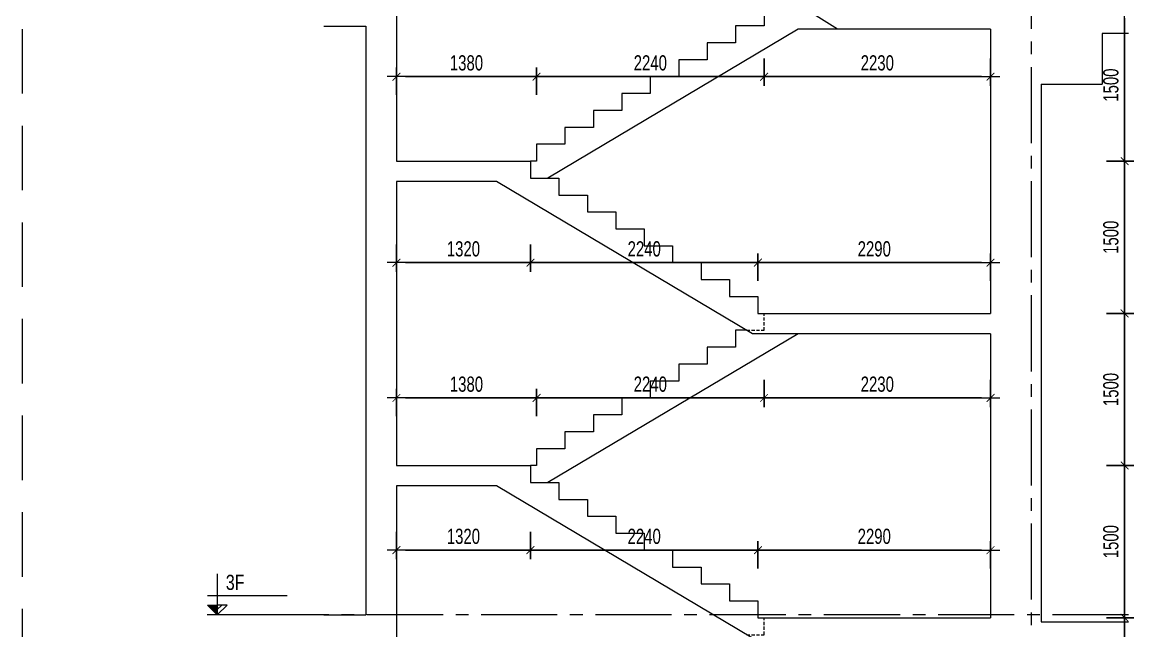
# Model space of a CAD drawing. Header units: millimetres. Extents: x -179076 to 152218, y -28646 to 38481.
# Drawn here: x 89320 to 100264, y -10502 to -4504 of the extents above; entities that cross this region are included whole.
import ezdxf

# ---------------------------------------------------------------- set-up
doc = ezdxf.new("R2010")
doc.units = ezdxf.units.MM
doc.linetypes.add('CENTER2', pattern=[1.125, 0.75, -0.125, 0.125, -0.125])
doc.linetypes.add('HIDDEN2', pattern=[4.762499999999999, 3.175, -1.5875])
doc.layers.get('Defpoints').update_dxf_attribs({"color": 151, "lineweight": 9})
for name, color, linetype, lineweight in [('NDC_S_ANNO', 7, 'Continuous', 20), ('NDC_S_AXIS', 5, 'CENTER2', 13), ('NDC_S_CONTINUOUS', 3, 'Continuous', 20), ('NDC_S_DIM', 1, 'Continuous', 15), ('NDC_S_HIDDEN', 8, 'HIDDEN2', 13), ('NDC_S_SLAB', 2, 'Continuous', 20), ('NDC_S_TEXT SYMBOL', 7, 'Continuous', 20), ('NDC_S_VN TEXT', 7, 'Continuous', 20)]:
    doc.layers.add(name, color=color, linetype=linetype, lineweight=lineweight)
doc.styles.add('NDC_ANNO', font='', dxfattribs={"width": 0.8})
doc.styles.add('NDC_DIM', font='', dxfattribs={"width": 0.75})
doc.styles.get('NDC_ANNO').set_extended_font_data('Dotum')
doc.styles.get('NDC_DIM').set_extended_font_data('Dotum')
doc.dimstyles.new('NDC_dim_60', dxfattribs={"dimscale": 60, "dimtxt": 2.5, "dimasz": 1.5, "dimexe": 1.5, "dimexo": 2.5, "dimgap": 1, "dimtad": 1, "dimdec": 0, "dimzin": 0, "dimdsep": 46, "dimtxsty": 'NDC_DIM', "dimblk": 'DIMMARK', "dimcen": 0.09, "dimdle": 1.2, "dimclrd": 1, "dimclre": 1, "dimclrt": 3, "dimadec": 0, "dimazin": 0, "dimtfac": 1, "dimtdec": 0, "dimtix": 1, "dimtofl": 0, "dimtmove": 0, "dimatfit": 3, "dimfxl": 3, "dimfxlon": 1, "dimtolj": 1, "dimtzin": 0, "dimarcsym": 0})

# ---------------------------------------------------------------- blocks, each defined once
blk = doc.blocks.new('kata_block_CT')
at = {"layer": 'NDC_S_ANNO'}
blk.add_hatch(color=3, dxfattribs=at).paths.add_polyline_path([(0, 1.596954857557648), (-1.612010908633238, 1.596954857557648), (0, 0)])
at = {"layer": 'NDC_S_ANNO', "ltscale": 50}
h = blk.add_hatch(dxfattribs=at)
h.set_pattern_fill('ANSI31', color=256, scale=1.406250541793835, style=0)
h.set_pattern_definition([(45.00000000000001, (0, 5.456968210637569e-12), (-3.157122508925224, 3.157122508925225), [])])
h.paths.add_polyline_path([(0, 1.596954857557648), (0, 0), (1.612010908924276, 1.596954857557648)])
for p, q in [((-1.592704896858777, 3.140833880479477), (11.46947077315417, 3.140833880479477)), ((11.56125648126181, 5.456968210637569e-12), (-1.63869572513795, 5.456968210637569e-12))]:
    blk.add_line(p, q, dxfattribs=at)
for points in [[(0, 6.69495074864426), (0, 0)], [(0, 0), (-1.612010908924276, 1.596954857557648), (0, 1.596954857557648)], [(0, 0), (1.612010908924276, 1.596954857557648), (0, 1.596954857557648)]]:
    blk.add_lwpolyline(points, dxfattribs=at)
at = {"layer": 'NDC_S_ANNO', "color": 8, "ltscale": 50}
blk.add_lwpolyline([(0, 0), (-1.612010908633238, 1.596954857557648), (0, 1.596954857557648)], dxfattribs=at)
at = {"layer": 'NDC_S_TEXT SYMBOL', "color": 3, "style": 'NDC_ANNO', "width": 0.8}
blk.add_attdef('CT', (1.409564409346785, 4.068271311703938), '', height=2.5, dxfattribs=at)
blk = doc.blocks.new('DIMMARK')
at = {"layer": 'NDC_S_DIM', "color": 1}
blk.add_line((-1.5, 0), (1, 0), dxfattribs=at)
at = {"layer": 'NDC_S_DIM', "color": 2, "const_width": 0.1}
blk.add_lwpolyline([(-0.4242640687119285, -0.4242640687119285), (0.4242640687119285, 0.4242640687119285)], dxfattribs=at)
blk = doc.blocks.new('*D966')
at = {"layer": 'Defpoints', "color": 0, "transparency": 16777216}
for p in [(94384.16081126059, -5040.442870160076), (93004.16373734562, -5873.776203492983), (94384.16081126059, -5873.776203492983)]:
    blk.add_point(p, dxfattribs=at)
at = {"layer": 'NDC_S_DIM', "color": 1, "lineweight": -2, "transparency": 16777216}
for p, q in [((93004.16373734562, -5220.442870160076), (93004.16373734562, -4950.442870160076)), ((94384.16081126059, -5220.442870160076), (94384.16081126059, -4950.442870160076)), ((93094.16373734562, -5040.442870160076), (94294.16081126059, -5040.442870160076))]:
    blk.add_line(p, q, dxfattribs=at)
at = {"layer": 'NDC_S_DIM', "color": 1, "lineweight": -2, "transparency": 16777216, "xscale": 90, "yscale": 90, "zscale": 90, "rotation": 180}
blk.add_blockref('DIMMARK', (93004.16373734562, -5040.442870160076), dxfattribs=at)
at = {"layer": 'NDC_S_DIM', "color": 1, "lineweight": -2, "transparency": 16777216, "xscale": 90, "yscale": 90, "zscale": 90}
blk.add_blockref('DIMMARK', (94384.16081126059, -5040.442870160076), dxfattribs=at)
at = {"layer": 'NDC_S_DIM', "color": 3, "transparency": 16777216, "insert": (93694.1622743031, -4905.341106252343), "char_height": 150, "attachment_point": 5, "style": 'NDC_DIM'}
blk.add_mtext('\\A1;1380', dxfattribs=at)
blk = doc.blocks.new('*D967')
at = {"layer": 'Defpoints', "color": 0, "transparency": 16777216}
for p in [(96624.16081126059, -4373.776203493565), (96624.16081126059, -5040.442870160076), (94384.16081126059, -5873.776203492983)]:
    blk.add_point(p, dxfattribs=at)
at = {"layer": 'NDC_S_DIM', "color": 1, "lineweight": -2, "transparency": 16777216}
for p, q in [((96624.16081126059, -4860.442870160076), (96624.16081126059, -5130.442870160076)), ((94384.16081126059, -5220.442870160076), (94384.16081126059, -4950.442870160076)), ((94474.16081126059, -5040.442870160076), (96534.16081126059, -5040.442870160076))]:
    blk.add_line(p, q, dxfattribs=at)
at = {"layer": 'NDC_S_DIM', "color": 1, "lineweight": -2, "transparency": 16777216, "xscale": 90, "yscale": 90, "zscale": 90, "rotation": 180}
blk.add_blockref('DIMMARK', (94384.16081126059, -5040.442870160076), dxfattribs=at)
at = {"layer": 'NDC_S_DIM', "color": 1, "lineweight": -2, "transparency": 16777216, "xscale": 90, "yscale": 90, "zscale": 90}
blk.add_blockref('DIMMARK', (96624.16081126059, -5040.442870160076), dxfattribs=at)
at = {"layer": 'NDC_S_DIM', "color": 3, "transparency": 16777216, "insert": (95504.16081126059, -4905.341106252343), "char_height": 150, "attachment_point": 5, "style": 'NDC_DIM'}
blk.add_mtext('\\A1;2240', dxfattribs=at)
blk = doc.blocks.new('*D968')
at = {"layer": 'Defpoints', "color": 0, "transparency": 16777216}
for p in [(96624.16081126059, -4373.776203493565), (98854.1666634041, -4573.77620349566), (98854.1666634041, -5040.442870160076)]:
    blk.add_point(p, dxfattribs=at)
at = {"layer": 'NDC_S_DIM', "color": 1, "lineweight": -2, "transparency": 16777216}
for p, q in [((96624.16081126059, -4860.442870160076), (96624.16081126059, -5130.442870160076)), ((98854.1666634041, -4860.442870160076), (98854.1666634041, -5130.442870160076)), ((96714.16081126059, -5040.442870160076), (98764.1666634041, -5040.442870160076))]:
    blk.add_line(p, q, dxfattribs=at)
at = {"layer": 'NDC_S_DIM', "color": 1, "lineweight": -2, "transparency": 16777216, "xscale": 90, "yscale": 90, "zscale": 90, "rotation": 180}
blk.add_blockref('DIMMARK', (96624.16081126059, -5040.442870160076), dxfattribs=at)
at = {"layer": 'NDC_S_DIM', "color": 1, "lineweight": -2, "transparency": 16777216, "xscale": 90, "yscale": 90, "zscale": 90}
blk.add_blockref('DIMMARK', (98854.1666634041, -5040.442870160076), dxfattribs=at)
at = {"layer": 'NDC_S_DIM', "color": 3, "transparency": 16777216, "insert": (97739.16373733235, -4905.341106252343), "char_height": 150, "attachment_point": 5, "style": 'NDC_DIM'}
blk.add_mtext('\\A1;2230', dxfattribs=at)
blk = doc.blocks.new('*D969')
at = {"layer": 'Defpoints', "color": 0, "transparency": 16777216}
for p in [(93004.16373734562, -5873.776203492983), (94324.16081126059, -5873.776203492983), (94324.16081126059, -6873.776203492634)]:
    blk.add_point(p, dxfattribs=at)
at = {"layer": 'NDC_S_DIM', "color": 1, "lineweight": -2, "transparency": 16777216}
for p, q in [((93004.16373734562, -6693.776203492634), (93004.16373734562, -6963.776203492634)), ((94324.16081126059, -6693.776203492634), (94324.16081126059, -6963.776203492634)), ((93094.16373734562, -6873.776203492634), (94234.16081126059, -6873.776203492634))]:
    blk.add_line(p, q, dxfattribs=at)
at = {"layer": 'NDC_S_DIM', "color": 1, "lineweight": -2, "transparency": 16777216, "xscale": 90, "yscale": 90, "zscale": 90, "rotation": 180}
blk.add_blockref('DIMMARK', (93004.16373734562, -6873.776203492634), dxfattribs=at)
at = {"layer": 'NDC_S_DIM', "color": 1, "lineweight": -2, "transparency": 16777216, "xscale": 90, "yscale": 90, "zscale": 90}
blk.add_blockref('DIMMARK', (94324.16081126059, -6873.776203492634), dxfattribs=at)
at = {"layer": 'NDC_S_DIM', "color": 3, "transparency": 16777216, "insert": (93664.1622743031, -6738.6744395849), "char_height": 150, "attachment_point": 5, "style": 'NDC_DIM'}
blk.add_mtext('\\A1;1320', dxfattribs=at)
blk = doc.blocks.new('*D970')
at = {"layer": 'Defpoints', "color": 0, "transparency": 16777216}
for p in [(94324.16081126059, -5873.776203492983), (96564.16081126059, -6873.776203492634), (96564.16081126059, -7373.776203494496)]:
    blk.add_point(p, dxfattribs=at)
at = {"layer": 'NDC_S_DIM', "color": 1, "lineweight": -2, "transparency": 16777216}
for p, q in [((94324.16081126059, -6693.776203492634), (94324.16081126059, -6963.776203492634)), ((96564.16081126059, -7053.776203492634), (96564.16081126059, -6783.776203492634)), ((94414.16081126059, -6873.776203492634), (96474.16081126059, -6873.776203492634))]:
    blk.add_line(p, q, dxfattribs=at)
at = {"layer": 'NDC_S_DIM', "color": 1, "lineweight": -2, "transparency": 16777216, "xscale": 90, "yscale": 90, "zscale": 90, "rotation": 180}
blk.add_blockref('DIMMARK', (94324.16081126059, -6873.776203492634), dxfattribs=at)
at = {"layer": 'NDC_S_DIM', "color": 1, "lineweight": -2, "transparency": 16777216, "xscale": 90, "yscale": 90, "zscale": 90}
blk.add_blockref('DIMMARK', (96564.16081126059, -6873.776203492634), dxfattribs=at)
at = {"layer": 'NDC_S_DIM', "color": 3, "transparency": 16777216, "insert": (95444.16081126059, -6738.6744395849), "char_height": 150, "attachment_point": 5, "style": 'NDC_DIM'}
blk.add_mtext('\\A1;2240', dxfattribs=at)
blk = doc.blocks.new('*D971')
at = {"layer": 'Defpoints', "color": 0, "transparency": 16777216}
for p in [(98854.1608112344, -6873.776203492634), (96564.16081126059, -7373.776203494496), (98854.1608112344, -7373.776203494496)]:
    blk.add_point(p, dxfattribs=at)
at = {"layer": 'NDC_S_DIM', "color": 1, "lineweight": -2, "transparency": 16777216}
for p, q in [((96564.16081126059, -7053.776203492634), (96564.16081126059, -6783.776203492634)), ((98854.1608112344, -7053.776203492634), (98854.1608112344, -6783.776203492634)), ((96654.16081126059, -6873.776203492634), (98764.1608112344, -6873.776203492634))]:
    blk.add_line(p, q, dxfattribs=at)
at = {"layer": 'NDC_S_DIM', "color": 1, "lineweight": -2, "transparency": 16777216, "xscale": 90, "yscale": 90, "zscale": 90, "rotation": 180}
blk.add_blockref('DIMMARK', (96564.16081126059, -6873.776203492634), dxfattribs=at)
at = {"layer": 'NDC_S_DIM', "color": 1, "lineweight": -2, "transparency": 16777216, "xscale": 90, "yscale": 90, "zscale": 90}
blk.add_blockref('DIMMARK', (98854.1608112344, -6873.776203492634), dxfattribs=at)
at = {"layer": 'NDC_S_DIM', "color": 3, "transparency": 16777216, "insert": (97709.1608112475, -6738.6744395849), "char_height": 150, "attachment_point": 5, "style": 'NDC_DIM'}
blk.add_mtext('\\A1;2290', dxfattribs=at)
blk = doc.blocks.new('*D972')
at = {"layer": 'Defpoints', "color": 0, "transparency": 16777216}
for p in [(94384.16081126059, -8207.109536825425), (93004.16373734562, -8873.77620349182), (94384.16081126059, -8873.77620349182)]:
    blk.add_point(p, dxfattribs=at)
at = {"layer": 'NDC_S_DIM', "color": 1, "lineweight": -2, "transparency": 16777216}
for p, q in [((93004.16373734562, -8387.109536825425), (93004.16373734562, -8117.109536825425)), ((93094.16373734562, -8207.109536825425), (94294.16081126059, -8207.109536825425)), ((94384.16081126059, -8387.109536825425), (94384.16081126059, -8117.109536825425))]:
    blk.add_line(p, q, dxfattribs=at)
at = {"layer": 'NDC_S_DIM', "color": 1, "lineweight": -2, "transparency": 16777216, "xscale": 90, "yscale": 90, "zscale": 90, "rotation": 180}
blk.add_blockref('DIMMARK', (93004.16373734562, -8207.109536825425), dxfattribs=at)
at = {"layer": 'NDC_S_DIM', "color": 1, "lineweight": -2, "transparency": 16777216, "xscale": 90, "yscale": 90, "zscale": 90}
blk.add_blockref('DIMMARK', (94384.16081126059, -8207.109536825425), dxfattribs=at)
at = {"layer": 'NDC_S_DIM', "color": 3, "transparency": 16777216, "insert": (93694.1622743031, -8072.00777291769), "char_height": 150, "attachment_point": 5, "style": 'NDC_DIM'}
blk.add_mtext('\\A1;1380', dxfattribs=at)
blk = doc.blocks.new('*D973')
at = {"layer": 'Defpoints', "color": 0, "transparency": 16777216}
for p in [(96624.16081126059, -7540.442870159029), (96624.16081126059, -8207.109536825425), (94384.16081126059, -8873.77620349182)]:
    blk.add_point(p, dxfattribs=at)
at = {"layer": 'NDC_S_DIM', "color": 1, "lineweight": -2, "transparency": 16777216}
for p, q in [((96624.16081126059, -8027.109536825425), (96624.16081126059, -8297.109536825425)), ((94384.16081126059, -8387.109536825425), (94384.16081126059, -8117.109536825425)), ((94474.16081126059, -8207.109536825425), (96534.16081126059, -8207.109536825425))]:
    blk.add_line(p, q, dxfattribs=at)
at = {"layer": 'NDC_S_DIM', "color": 1, "lineweight": -2, "transparency": 16777216, "xscale": 90, "yscale": 90, "zscale": 90, "rotation": 180}
blk.add_blockref('DIMMARK', (94384.16081126059, -8207.109536825425), dxfattribs=at)
at = {"layer": 'NDC_S_DIM', "color": 1, "lineweight": -2, "transparency": 16777216, "xscale": 90, "yscale": 90, "zscale": 90}
blk.add_blockref('DIMMARK', (96624.16081126059, -8207.109536825425), dxfattribs=at)
at = {"layer": 'NDC_S_DIM', "color": 3, "transparency": 16777216, "insert": (95504.16081126059, -8072.00777291769), "char_height": 150, "attachment_point": 5, "style": 'NDC_DIM'}
blk.add_mtext('\\A1;2240', dxfattribs=at)
blk = doc.blocks.new('*D974')
at = {"layer": 'Defpoints', "color": 0, "transparency": 16777216}
for p in [(96624.16081126059, -7540.442870159029), (98854.1608112344, -7573.776203494496), (98854.1608112344, -8207.109536825425)]:
    blk.add_point(p, dxfattribs=at)
at = {"layer": 'NDC_S_DIM', "color": 1, "lineweight": -2, "transparency": 16777216}
for p, q in [((96624.16081126059, -8027.109536825425), (96624.16081126059, -8297.109536825425)), ((98854.1608112344, -8027.109536825425), (98854.1608112344, -8297.109536825425)), ((96714.16081126059, -8207.109536825425), (98764.1608112344, -8207.109536825425))]:
    blk.add_line(p, q, dxfattribs=at)
at = {"layer": 'NDC_S_DIM', "color": 1, "lineweight": -2, "transparency": 16777216, "xscale": 90, "yscale": 90, "zscale": 90, "rotation": 180}
blk.add_blockref('DIMMARK', (96624.16081126059, -8207.109536825425), dxfattribs=at)
at = {"layer": 'NDC_S_DIM', "color": 1, "lineweight": -2, "transparency": 16777216, "xscale": 90, "yscale": 90, "zscale": 90}
blk.add_blockref('DIMMARK', (98854.1608112344, -8207.109536825425), dxfattribs=at)
at = {"layer": 'NDC_S_DIM', "color": 3, "transparency": 16777216, "insert": (97739.1608112475, -8072.00777291769), "char_height": 150, "attachment_point": 5, "style": 'NDC_DIM'}
blk.add_mtext('\\A1;2230', dxfattribs=at)
blk = doc.blocks.new('*D975')
at = {"layer": 'Defpoints', "color": 0, "transparency": 16777216}
for p in [(93004.16373734562, -8873.77620349182), (94324.16081126059, -8873.77620349182), (94324.16081126059, -9707.109536824843)]:
    blk.add_point(p, dxfattribs=at)
at = {"layer": 'NDC_S_DIM', "color": 1, "lineweight": -2, "transparency": 16777216}
for p, q in [((93004.16373734562, -9527.109536824843), (93004.16373734562, -9797.109536824843)), ((94324.16081126059, -9527.109536824843), (94324.16081126059, -9797.109536824843)), ((93094.16373734562, -9707.109536824843), (94234.16081126059, -9707.109536824843))]:
    blk.add_line(p, q, dxfattribs=at)
at = {"layer": 'NDC_S_DIM', "color": 1, "lineweight": -2, "transparency": 16777216, "xscale": 90, "yscale": 90, "zscale": 90, "rotation": 180}
blk.add_blockref('DIMMARK', (93004.16373734562, -9707.109536824843), dxfattribs=at)
at = {"layer": 'NDC_S_DIM', "color": 1, "lineweight": -2, "transparency": 16777216, "xscale": 90, "yscale": 90, "zscale": 90}
blk.add_blockref('DIMMARK', (94324.16081126059, -9707.109536824843), dxfattribs=at)
at = {"layer": 'NDC_S_DIM', "color": 3, "transparency": 16777216, "insert": (93664.1622743031, -9572.007772917108), "char_height": 150, "attachment_point": 5, "style": 'NDC_DIM'}
blk.add_mtext('\\A1;1320', dxfattribs=at)
blk = doc.blocks.new('*D976')
at = {"layer": 'Defpoints', "color": 0, "transparency": 16777216}
for p in [(94324.16081126059, -8873.77620349182), (96564.16081126059, -9707.109536824843), (96564.16081126059, -10373.77620349333)]:
    blk.add_point(p, dxfattribs=at)
at = {"layer": 'NDC_S_DIM', "color": 1, "lineweight": -2, "transparency": 16777216}
for p, q in [((94324.16081126059, -9527.109536824843), (94324.16081126059, -9797.109536824843)), ((96564.16081126059, -9887.109536824843), (96564.16081126059, -9617.109536824843)), ((94414.16081126059, -9707.109536824843), (96474.16081126059, -9707.109536824843))]:
    blk.add_line(p, q, dxfattribs=at)
at = {"layer": 'NDC_S_DIM', "color": 1, "lineweight": -2, "transparency": 16777216, "xscale": 90, "yscale": 90, "zscale": 90, "rotation": 180}
blk.add_blockref('DIMMARK', (94324.16081126059, -9707.109536824843), dxfattribs=at)
at = {"layer": 'NDC_S_DIM', "color": 1, "lineweight": -2, "transparency": 16777216, "xscale": 90, "yscale": 90, "zscale": 90}
blk.add_blockref('DIMMARK', (96564.16081126059, -9707.109536824843), dxfattribs=at)
at = {"layer": 'NDC_S_DIM', "color": 3, "transparency": 16777216, "insert": (95444.16081126059, -9572.007772917108), "char_height": 150, "attachment_point": 5, "style": 'NDC_DIM'}
blk.add_mtext('\\A1;2240', dxfattribs=at)
blk = doc.blocks.new('*D977')
at = {"layer": 'Defpoints', "color": 0, "transparency": 16777216}
for p in [(98854.1608112344, -9707.109536824843), (96564.16081126059, -10373.77620349333), (98854.1608112344, -10373.77620349333)]:
    blk.add_point(p, dxfattribs=at)
at = {"layer": 'NDC_S_DIM', "color": 1, "lineweight": -2, "transparency": 16777216}
for p, q in [((96564.16081126059, -9887.109536824843), (96564.16081126059, -9617.109536824843)), ((98854.1608112344, -9887.109536824843), (98854.1608112344, -9617.109536824843)), ((96654.16081126059, -9707.109536824843), (98764.1608112344, -9707.109536824843))]:
    blk.add_line(p, q, dxfattribs=at)
at = {"layer": 'NDC_S_DIM', "color": 1, "lineweight": -2, "transparency": 16777216, "xscale": 90, "yscale": 90, "zscale": 90, "rotation": 180}
blk.add_blockref('DIMMARK', (96564.16081126059, -9707.109536824843), dxfattribs=at)
at = {"layer": 'NDC_S_DIM', "color": 1, "lineweight": -2, "transparency": 16777216, "xscale": 90, "yscale": 90, "zscale": 90}
blk.add_blockref('DIMMARK', (98854.1608112344, -9707.109536824843), dxfattribs=at)
at = {"layer": 'NDC_S_DIM', "color": 3, "transparency": 16777216, "insert": (97709.1608112475, -9572.007772917108), "char_height": 150, "attachment_point": 5, "style": 'NDC_DIM'}
blk.add_mtext('\\A1;2290', dxfattribs=at)
blk = doc.blocks.new('*D1272')
at = {"layer": 'Defpoints', "color": 0, "transparency": 16777216}
for p in [(96564.16081126062, -10373.77620349334), (100174.3722138645, -10373.77620349334), (94354.16081126059, -11873.77620349299)]:
    blk.add_point(p, dxfattribs=at)
at = {"layer": 'NDC_S_DIM', "color": 1, "lineweight": -2, "transparency": 16777216}
for p, q in [((99994.37221386447, -10373.77620349334), (100264.3722138645, -10373.77620349334)), ((100174.3722138645, -11783.77620349299), (100174.3722138645, -10463.77620349334)), ((99994.37221386447, -11873.77620349299), (100264.3722138645, -11873.77620349299))]:
    blk.add_line(p, q, dxfattribs=at)
at = {"layer": 'NDC_S_DIM', "color": 1, "lineweight": -2, "transparency": 16777216, "xscale": 90, "yscale": 90, "zscale": 90}
for p, rotation in [((100174.3722138645, -10373.77620349334), 90), ((100174.3722138645, -11873.77620349299), 270)]:
    blk.add_blockref('DIMMARK', p, dxfattribs=dict(at, rotation=rotation))
at = {"layer": 'NDC_S_DIM', "color": 3, "transparency": 16777216, "insert": (100039.2704499567, -11123.77620349319), "char_height": 150, "attachment_point": 5, "rotation": 90, "style": 'NDC_DIM'}
blk.add_mtext('\\A1;1500', dxfattribs=at)
blk = doc.blocks.new('*D1273')
at = {"layer": 'Defpoints', "color": 0, "transparency": 16777216}
for p in [(94384.16081126062, -8873.776203491823), (100174.3722138645, -8873.776203491823), (96564.16081126062, -10373.77620349334)]:
    blk.add_point(p, dxfattribs=at)
at = {"layer": 'NDC_S_DIM', "color": 1, "lineweight": -2, "transparency": 16777216}
for p, q in [((99994.37221386452, -8873.776203491823), (100264.3722138645, -8873.776203491823)), ((100174.3722138645, -10283.77620349334), (100174.3722138645, -8963.776203491823)), ((99994.37221386452, -10373.77620349334), (100264.3722138645, -10373.77620349334))]:
    blk.add_line(p, q, dxfattribs=at)
at = {"layer": 'NDC_S_DIM', "color": 1, "lineweight": -2, "transparency": 16777216, "xscale": 90, "yscale": 90, "zscale": 90}
for p, rotation in [((100174.3722138645, -8873.776203491823), 90), ((100174.3722138645, -10373.77620349334), 270)]:
    blk.add_blockref('DIMMARK', p, dxfattribs=dict(at, rotation=rotation))
at = {"layer": 'NDC_S_DIM', "color": 3, "transparency": 16777216, "insert": (100039.2704499568, -9623.776203492605), "char_height": 150, "attachment_point": 5, "rotation": 90, "style": 'NDC_DIM'}
blk.add_mtext('\\A1;1500', dxfattribs=at)
blk = doc.blocks.new('*D1274')
at = {"layer": 'Defpoints', "color": 0, "transparency": 16777216}
for p in [(96564.16081126062, -7373.776203494501), (100174.3722138646, -7373.776203494501), (94384.16081126062, -8873.776203491823)]:
    blk.add_point(p, dxfattribs=at)
at = {"layer": 'NDC_S_DIM', "color": 1, "lineweight": -2, "transparency": 16777216}
for p, q in [((99994.37221386458, -7373.776203494501), (100264.3722138646, -7373.776203494501)), ((100174.3722138646, -8783.776203491823), (100174.3722138646, -7463.776203494501)), ((99994.37221386458, -8873.776203491823), (100264.3722138646, -8873.776203491823))]:
    blk.add_line(p, q, dxfattribs=at)
at = {"layer": 'NDC_S_DIM', "color": 1, "lineweight": -2, "transparency": 16777216, "xscale": 90, "yscale": 90, "zscale": 90}
for p, rotation in [((100174.3722138646, -7373.776203494501), 90), ((100174.3722138646, -8873.776203491823), 270)]:
    blk.add_blockref('DIMMARK', p, dxfattribs=dict(at, rotation=rotation))
at = {"layer": 'NDC_S_DIM', "color": 3, "transparency": 16777216, "insert": (100039.2704499568, -8123.776203493188), "char_height": 150, "attachment_point": 5, "rotation": 90, "style": 'NDC_DIM'}
blk.add_mtext('\\A1;1500', dxfattribs=at)
blk = doc.blocks.new('*D1275')
at = {"layer": 'Defpoints', "color": 0, "transparency": 16777216}
for p in [(94384.16081126062, -5873.776203492986), (100174.3722138646, -5873.776203492985), (96564.16081126062, -7373.776203494501)]:
    blk.add_point(p, dxfattribs=at)
at = {"layer": 'NDC_S_DIM', "color": 1, "lineweight": -2, "transparency": 16777216}
for p, q in [((99994.37221386464, -5873.776203492985), (100264.3722138646, -5873.776203492985)), ((100174.3722138646, -7283.776203494501), (100174.3722138646, -5963.776203492985)), ((99994.37221386464, -7373.776203494501), (100264.3722138646, -7373.776203494501))]:
    blk.add_line(p, q, dxfattribs=at)
at = {"layer": 'NDC_S_DIM', "color": 1, "lineweight": -2, "transparency": 16777216, "xscale": 90, "yscale": 90, "zscale": 90}
for p, rotation in [((100174.3722138646, -5873.776203492985), 90), ((100174.3722138646, -7373.776203494501), 270)]:
    blk.add_blockref('DIMMARK', p, dxfattribs=dict(at, rotation=rotation))
at = {"layer": 'NDC_S_DIM', "color": 3, "transparency": 16777216, "insert": (100039.2704499569, -6623.77620349377), "char_height": 150, "attachment_point": 5, "rotation": 90, "style": 'NDC_DIM'}
blk.add_mtext('\\A1;1500', dxfattribs=at)
blk = doc.blocks.new('*D1276')
at = {"layer": 'Defpoints', "color": 0, "transparency": 16777216}
for p in [(96624.16081126062, -4373.776203493567), (100174.3722138647, -4373.776203493567), (94384.16081126062, -5873.776203492986)]:
    blk.add_point(p, dxfattribs=at)
at = {"layer": 'NDC_S_DIM', "color": 1, "lineweight": -2, "transparency": 16777216}
for p, q in [((99994.3722138647, -4373.776203493567), (100264.3722138647, -4373.776203493567)), ((100174.3722138647, -5783.776203492985), (100174.3722138647, -4463.776203493567)), ((99994.3722138647, -5873.776203492985), (100264.3722138647, -5873.776203492985))]:
    blk.add_line(p, q, dxfattribs=at)
at = {"layer": 'NDC_S_DIM', "color": 1, "lineweight": -2, "transparency": 16777216, "xscale": 90, "yscale": 90, "zscale": 90}
for p, rotation in [((100174.3722138647, -4373.776203493567), 90), ((100174.3722138647, -5873.776203492985), 270)]:
    blk.add_blockref('DIMMARK', p, dxfattribs=dict(at, rotation=rotation))
at = {"layer": 'NDC_S_DIM', "color": 3, "transparency": 16777216, "insert": (100039.2704499569, -5123.776203493303), "char_height": 150, "attachment_point": 5, "rotation": 90, "style": 'NDC_DIM'}
blk.add_mtext('\\A1;1500', dxfattribs=at)

msp = doc.modelspace()

# ---------------------------------------------------------------- linework, layer by layer
at = {"layer": 'NDC_S_AXIS', "ltscale": 1000}
for p, q in [((99254.16081124994, 2929.701480949757), (99254.16081124988, -27913.9515152982)), ((100213.2285346719, -10343.77620349357), (91146.01202433523, -10343.77620349357))]:
    msp.add_line(p, q, dxfattribs=at)
at = {"layer": 'NDC_S_CONTINUOUS'}
for p, q in [((96959.17999237242, -4573.77620349566), (94495.17999237591, -6040.442870159727)), ((97346.22400432064, -4573.77620349566), (96959.17999237242, -4573.77620349566)), ((96959.1799923723, -7573.776203494496), (94495.17999237591, -9040.442870158447))]:
    msp.add_line(p, q, dxfattribs=at)
for points in [[(97029.98871020037, -4373.776203493565), (96624.16081126059, -4373.776203493565), (96624.16081126059, -4540.442870160193), (96344.16081126059, -4540.442870160193), (96344.16081126059, -4707.109536826821), (96064.16081126059, -4707.109536826821), (96064.16081126059, -4873.776203493449), (95784.16081126059, -4873.776203493449), (95784.16081126059, -5040.442870160076), (95504.16081126059, -5040.442870160076), (95504.16081126059, -5207.109536826704), (95224.16081126059, -5207.109536826704), (95224.16081126059, -5373.776203493216), (94944.16081126059, -5373.776203493216), (94944.16081126059, -5540.442870159844), (94664.16081126059, -5540.442870159844), (94664.16081126059, -5707.109536826471), (94384.16081126059, -5707.109536826471), (94384.16081126059, -5873.776203492983), (94324.16081126059, -5873.776203492983)], [(96453.14163014178, -7540.442870159029), (96344.16081126059, -7540.442870159029), (96344.16081126059, -7707.109536825657), (96064.16081126059, -7707.109536825657), (96064.16081126059, -7873.776203492284), (95784.16081126059, -7873.776203492284), (95784.16081126059, -8040.442870158796), (95504.16081126059, -8040.442870158796), (95504.16081126059, -8207.109536825425), (95224.16081126059, -8207.109536825425), (95224.16081126059, -8373.776203492052), (94944.16081126059, -8373.776203492052), (94944.16081126059, -8540.44287015868), (94664.16081126059, -8540.44287015868), (94664.16081126059, -8707.109536825308), (94384.16081126059, -8707.109536825308), (94384.16081126059, -8873.77620349182), (94324.16081126059, -8873.77620349182)]]:
    msp.add_lwpolyline(points, dxfattribs=at)
at = {"layer": 'NDC_S_HIDDEN', "ltscale": 200}
msp.add_line((89320.06160244202, 4953.557898173539), (89320.06160244202, -28646.44210178825), dxfattribs=at)
at = {"layer": 'NDC_S_HIDDEN', "ltscale": 10}
for points in [[(96453.14163014544, -7540.442870159029), (96624.16081126059, -7540.442870159029), (96624.16081126059, -7377.942870159029)], [(96453.14163014542, -10540.44287016019), (96624.16081126056, -10540.44287016019), (96624.16081126056, -10377.94287016019)], [(96453.14163014544, -10540.44287016019), (96624.16081126059, -10540.44287016019), (96624.16081126059, -10377.94287016019)]]:
    msp.add_lwpolyline(points, dxfattribs=at)
at = {"layer": 'NDC_S_SLAB'}
for p, q in [((93004.1608112646, -2448.776203487628), (93004.1608112646, -5873.776203492983)), ((97346.22400432064, -4573.77620349566), (93986.22400431534, -2448.776203487628)), ((92291.04335661758, -4543.776203493449), (92704.16081136711, -4543.776203493449)), ((92704.16081130401, -4543.776203493449), (92704.16081130401, -10343.77620349357)), ((98854.1666634041, -4573.77620349566), (97346.22400432064, -4573.77620349566)), ((99954.1608112344, -4613.776203495777), (99954.1608112344, -5113.776203495777)), ((99354.16081125, -5113.776203495777), (99354.16081125, -10413.77620349578)), ((99354.16081125, -5113.776203495777), (99954.1608112344, -5113.776203495777)), ((93989.14163014574, -6073.776203492983), (93004.16373734562, -6073.776203492983)), ((93004.16373734562, -6073.776203492983), (93004.16373734562, -8873.77620349182)), ((96509.14163014533, -7573.776203494496), (93989.14163014574, -6073.776203492983)), ((98854.1608112344, -7573.776203494496), (96509.14163014533, -7573.776203494496)), ((93004.16373734563, -9073.77620349182), (93004.16373734559, -11873.77620349298)), ((93989.14163014574, -9073.77620349182), (93004.16373734563, -9073.77620349182)), ((96509.14163014533, -10573.77620349333), (93989.14163014574, -9073.77620349182)), ((92704.16081130398, -9925.415220494302), (92704.16081130398, -10343.77620349357)), ((99354.16081124994, -9925.415220447736), (99354.16081124994, -10413.77620349578)), ((92291.04335661752, -10343.77620349357), (92704.16081136711, -10343.77620349357)), ((99354.16081124994, -10413.77620349578), (100213.2285346719, -10413.77620349578)), ((99354.16081125, -10413.77620349578), (100213.228534672, -10413.77620349578))]:
    msp.add_line(p, q, dxfattribs=at)
for points in [[(98854.1608112344, -4573.77620349566), (98854.1608112344, -7373.776203494496)], [(100213.228534672, -4613.776203495777), (99954.1608112344, -4613.776203495777)], [(93004.16373734562, -5873.776203492983), (94324.16081126059, -5873.776203492983), (94324.16081126059, -6040.442870159727), (94604.16081126059, -6040.442870159727), (94604.16081126059, -6207.109536826239), (94884.16081126059, -6207.109536826239), (94884.16081126059, -6373.776203492866), (95164.16081126059, -6373.776203492866), (95164.16081126059, -6540.442870159494), (95444.16081126059, -6540.442870159494), (95444.16081126059, -6707.109536826006), (95724.16081126059, -6707.109536826006), (95724.16081126059, -6873.776203492634), (96004.16081126059, -6873.776203492634), (96004.16081126059, -7040.442870159261), (96284.16081126059, -7040.442870159261), (96284.16081126059, -7207.109536825889), (96564.16081126059, -7207.109536825889), (96564.16081126059, -7373.776203494496), (98854.1608112344, -7373.776203494496)], [(98854.1608112344, -7573.776203494496), (98854.1608112344, -10373.77620349333)], [(93004.16373734562, -8873.77620349182), (94324.16081126059, -8873.77620349182), (94324.16081126059, -9040.442870158447), (94604.16081126059, -9040.442870158447), (94604.16081126059, -9207.109536825075), (94884.16081126059, -9207.109536825075), (94884.16081126059, -9373.776203491703), (95164.16081126059, -9373.776203491703), (95164.16081126059, -9540.442870158331), (95444.16081126059, -9540.442870158331), (95444.16081126059, -9707.109536824843), (95724.16081126059, -9707.109536824843), (95724.16081126059, -9873.77620349147), (96004.16081126059, -9873.77620349147), (96004.16081126059, -10040.4428701581), (96284.16081126059, -10040.4428701581), (96284.16081126059, -10207.10953682461), (96564.16081126059, -10207.10953682461), (96564.16081126059, -10373.77620349333), (98854.1608112344, -10373.77620349333)], [(98854.16081123434, -9925.415220447736), (98854.16081123434, -10373.77620349333)]]:
    msp.add_lwpolyline(points, dxfattribs=at)

# ---------------------------------------------------------------- block references
at = {"layer": 'NDC_S_VN TEXT', "xscale": 60, "yscale": 60, "zscale": 60}
msp.add_blockref('kata_block_CT', (91240.36550738949, -10343.7762026245), dxfattribs=at).add_auto_attribs({'CT': '3F'})

# ---------------------------------------------------------------- dimensions: what is measured, and where the dimension line sits
at = {"layer": 'NDC_S_DIM'}
for base, p1, p2, picture, middle in [((96624.16081126059, -5040.442870160076), (94384.16081126059, -5873.776203492983), (96624.16081126059, -4373.776203493565), '*D967', (95504.16081126059, -4905.341106252343)), ((98854.1666634041, -5040.442870160076), (96624.16081126059, -4373.776203493565), (98854.1666634041, -4573.77620349566), '*D968', (97739.16373733235, -4905.341106252343)), ((96564.16081126059, -6873.776203492634), (94324.16081126059, -5873.776203492983), (96564.16081126059, -7373.776203494496), '*D970', (95444.16081126059, -6738.6744395849)), ((98854.1608112344, -6873.776203492634), (96564.16081126059, -7373.776203494496), (98854.1608112344, -7373.776203494496), '*D971', (97709.1608112475, -6738.6744395849)), ((96624.16081126059, -8207.109536825425), (94384.16081126059, -8873.77620349182), (96624.16081126059, -7540.442870159029), '*D973', (95504.16081126059, -8072.00777291769)), ((98854.1608112344, -8207.109536825425), (96624.16081126059, -7540.442870159029), (98854.1608112344, -7573.776203494496), '*D974', (97739.1608112475, -8072.00777291769)), ((96564.16081126059, -9707.109536824843), (94324.16081126059, -8873.77620349182), (96564.16081126059, -10373.77620349333), '*D976', (95444.16081126059, -9572.007772917108)), ((98854.1608112344, -9707.109536824843), (96564.16081126059, -10373.77620349333), (98854.1608112344, -10373.77620349333), '*D977', (97709.1608112475, -9572.007772917108))]:
    dim = msp.add_linear_dim(base=base, p1=p1, p2=p2, dimstyle='NDC_dim_60', override={"dimtmove": 1}, dxfattribs=at)
    dim.commit()
    dim.dimension.update_dxf_attribs({"geometry": picture, "text_midpoint": middle})
for base, p1, p2, picture, middle in [((100174.3722138647, -4373.776203493567), (94384.16081126059, -5873.776203492984), (96624.16081126059, -4373.776203493565), '*D1276', (100039.2704499569, -5123.776203493303)), ((100174.3722138646, -5873.776203492985), (96564.16081126059, -7373.776203494497), (94384.16081126059, -5873.776203492984), '*D1275', (100039.2704499569, -6623.77620349377)), ((100174.3722138646, -7373.776203494501), (94384.16081126059, -8873.77620349182), (96564.16081126059, -7373.776203494497), '*D1274', (100039.2704499568, -8123.776203493188)), ((100174.3722138645, -8873.776203491823), (96564.16081126059, -10373.77620349333), (94384.16081126059, -8873.77620349182), '*D1273', (100039.2704499568, -9623.776203492605)), ((100174.3722138645, -10373.77620349334), (94354.16081126056, -11873.77620349298), (96564.16081126059, -10373.77620349333), '*D1272', (100039.2704499567, -11123.77620349319))]:
    dim = msp.add_linear_dim(base=base, p1=p1, p2=p2, angle=90, dimstyle='NDC_dim_60', override={"dimtmove": 1}, dxfattribs=at)
    dim.commit()
    dim.dimension.update_dxf_attribs({"geometry": picture, "text_midpoint": middle})
for base, p1, p2, picture, middle in [((94384.16081126059, -5040.442870160076), (93004.16373734562, -5873.776203492983), (94384.16081126059, -5873.776203492983), '*D966', (93694.1622743031, -4905.341106252343)), ((94324.16081126059, -6873.776203492634), (93004.16373734562, -5873.776203492983), (94324.16081126059, -5873.776203492983), '*D969', (93664.1622743031, -6738.6744395849)), ((94384.16081126059, -8207.109536825425), (93004.16373734562, -8873.77620349182), (94384.16081126059, -8873.77620349182), '*D972', (93694.1622743031, -8072.00777291769)), ((94324.16081126059, -9707.109536824843), (93004.16373734562, -8873.77620349182), (94324.16081126059, -8873.77620349182), '*D975', (93664.1622743031, -9572.007772917108))]:
    dim = msp.add_linear_dim(base=base, p1=p1, p2=p2, dimstyle='NDC_dim_60', dxfattribs=at)
    dim.commit()
    dim.dimension.update_dxf_attribs({"geometry": picture, "text_midpoint": middle})

doc.saveas('drawing.dxf')
